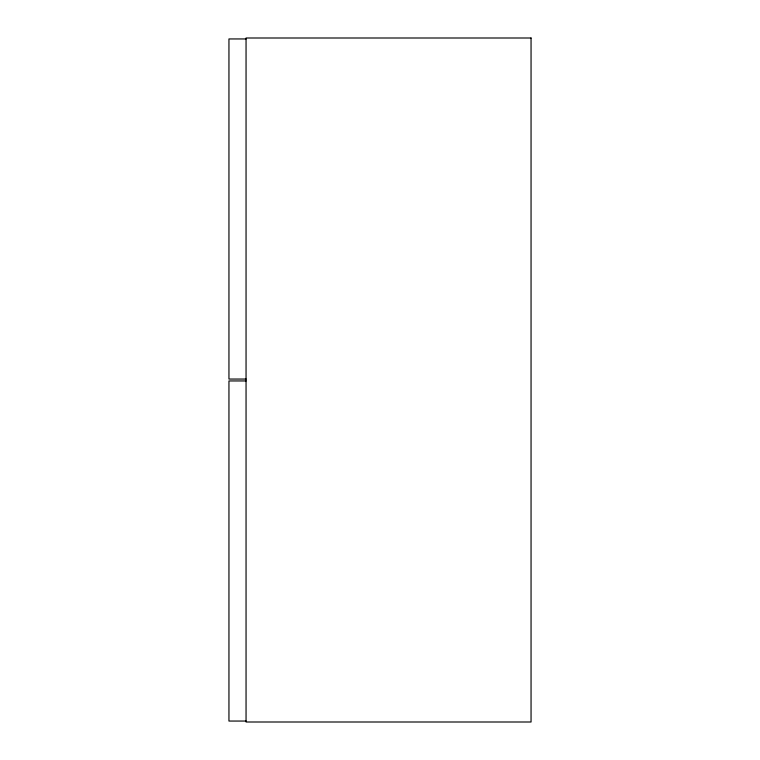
<?xml version="1.0" encoding="UTF-8"?>
<svg xmlns="http://www.w3.org/2000/svg" width="760" height="760" viewBox="0 0 760 760"><rect width="100%" height="100%" fill="white"/><g stroke="black" fill="none" stroke-linecap="round" stroke-linejoin="round"><path stroke-width="1.14" d="M246.05 38.95L228.95 38.95L228.95 379.05L246.05 379.05M246.05 380.95L228.95 380.95L228.95 721.05L246.05 721.05M531.05 38L246.05 38L246.05 722L531.05 722L531.05 38"/></g></svg>
